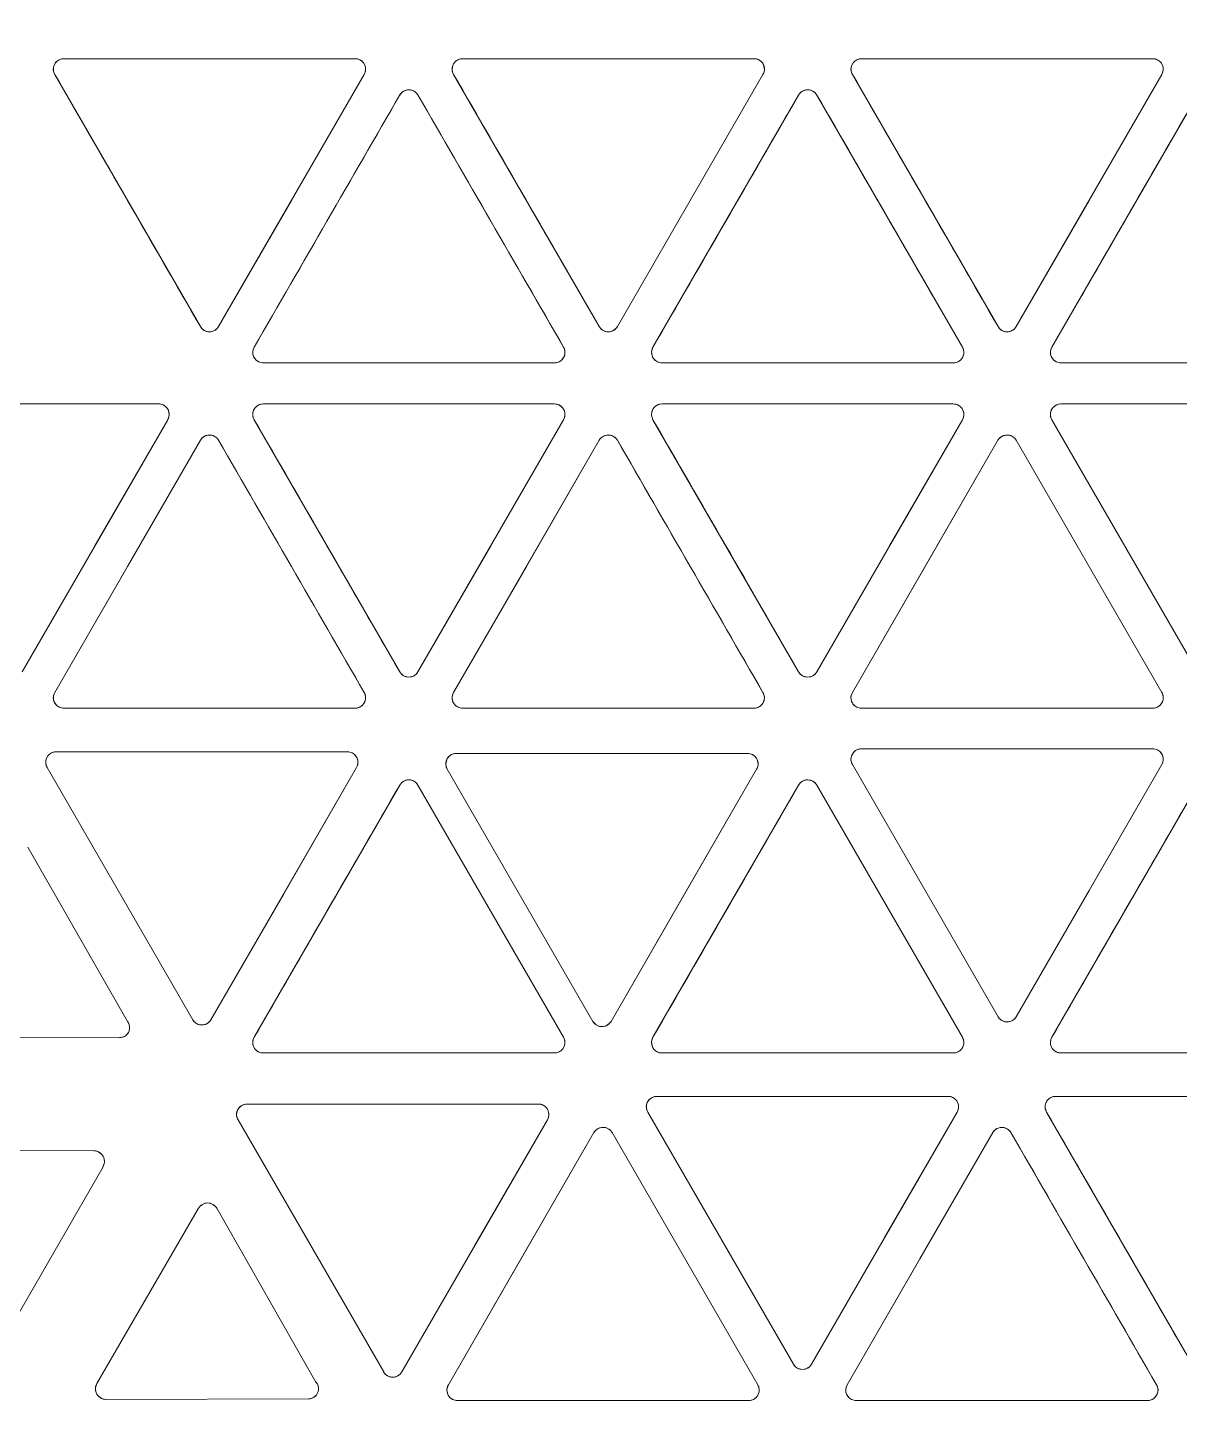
# Model space of a CAD drawing. Header units: millimetres. Extents: x 177 to 25619, y -4018 to 1995.
# Drawn here: x 1464.8 to 1574.3, y -1954.2 to -1821.7 of the extents above; entities that cross this region are included whole.
import ezdxf

# ---------------------------------------------------------------- set-up
doc = ezdxf.new("R2010")
doc.units = ezdxf.units.MM
doc.layers.add('A-ELEC-MECH-EQUIP', color=7, linetype='Continuous', lineweight=5)
doc.layers.add('CASSETTE UNIT 2.5 TR', color=7, linetype='Continuous', lineweight=9)

# ---------------------------------------------------------------- blocks, each defined once
blk = doc.blocks.new('CAN_MC-MCH_Cassette Indoor Unit3 - 2_0 TR-1100603-CONCOURSE LEVEL  VAC LAYOUT SHEET 2 OF 2')
at = {"layer": 'A-ELEC-MECH-EQUIP', "color": 3, "true_color": 0x00ff00}
for p, q in [((-34.8, 213.44), (-34.8, 241.14)), ((-34.8, 241.14), (-34.8, 213.44)), ((-105.85, 219.59), (-105.8, 239.87)), ((-105.8, 239.87), (-105.85, 219.59)), ((-95.13, 236.41), (-95.08, 217.16)), ((-95.08, 217.16), (-95.13, 236.41)), ((-124.89, 228.82), (-107.36, 218.73)), ((-107.36, 218.73), (-124.89, 228.82)), ((-93.5, 216.44), (-76.95, 225.88)), ((-76.95, 225.88), (-93.5, 216.44)), ((-36.3, 212.58), (-60.29, 226.43)), ((-69.39, 224.05), (-93.38, 210.2)), ((-93.38, 210.2), (-69.39, 224.05)), ((-67.89, 223.18), (-67.89, 195.48)), ((-62.24, 223.32), (-38.25, 209.47)), ((-27.44, 209.47), (-3.45, 223.32)), ((-63.74, 222.46), (-63.74, 194.76)), ((-63.74, 194.76), (-63.74, 222.46)), ((-1.96, 222.46), (-1.96, 194.76)), ((-111.31, 209.64), (-128, 219.31)), ((-128, 219.31), (-111.31, 209.64)), ((-105.85, 219.59), (-105.85, 219.59)), ((-129.5, 218.44), (-129.45, 199.19)), ((-129.45, 199.19), (-129.5, 218.44)), ((-93.5, 216.44), (-93.5, 216.44)), ((-69.39, 194.62), (-93.38, 208.47)), ((-93.38, 208.47), (-93.38, 208.47)), ((-127.86, 198.48), (-111.31, 207.91)), ((-111.31, 207.91), (-127.86, 198.48)), ((-111.31, 207.91), (-111.31, 207.91)), ((-38.25, 207.75), (-62.24, 193.9)), ((-38.25, 207.75), (-38.25, 207.75)), ((-3.45, 193.9), (-27.44, 207.75)), ((-27.44, 207.75), (-27.44, 207.75)), ((-102.9, 205.89), (-126.89, 192.04)), ((-126.89, 192.04), (-102.9, 205.89)), ((-101.4, 177.33), (-101.4, 205.03)), ((-101.4, 205.03), (-101.4, 177.33)), ((-101.4, 205.03), (-101.4, 205.03)), ((-95.05, 204.36), (-71.06, 190.51)), ((-60.29, 190.51), (-36.3, 204.36)), ((-29.4, 204.36), (-5.41, 190.51)), ((-96.54, 203.49), (-96.54, 175.79)), ((-96.54, 175.79), (-96.54, 203.49)), ((-96.54, 203.49), (-96.54, 203.49)), ((-34.8, 175.8), (-34.8, 203.49)), ((-34.8, 203.49), (-34.8, 175.8)), ((-34.8, 203.49), (-34.8, 203.49)), ((-30.89, 203.49), (-30.89, 175.79)), ((-30.89, 175.79), (-30.89, 203.49)), ((-30.89, 203.49), (-30.89, 203.49)), ((-127.86, 198.48), (-127.86, 198.48)), ((-102.9, 176.47), (-126.89, 190.32)), ((-95.05, 174.93), (-71.06, 188.78)), ((-71.06, 188.78), (-95.05, 174.93)), ((-36.3, 174.93), (-60.29, 188.78)), ((-5.41, 188.78), (-29.4, 174.93)), ((-128.11, 185.89), (-104.12, 172.04)), ((-69.55, 185.99), (-93.54, 172.14)), ((-93.54, 172.14), (-69.55, 185.99)), ((-129.6, 157.33), (-129.6, 185.03)), ((-68.05, 185.13), (-68.05, 157.43)), ((-63.74, 184.53), (-63.74, 156.83)), ((-63.74, 156.83), (-63.74, 184.53)), ((-62.24, 185.39), (-38.25, 171.54)), ((-27.44, 171.54), (-3.45, 185.39)), ((-1.96, 184.53), (-1.96, 156.83)), ((-128.11, 156.47), (-104.12, 170.32)), ((-104.12, 170.32), (-128.11, 156.47)), ((-104.12, 170.32), (-104.12, 170.32)), ((-69.55, 156.57), (-93.54, 170.42)), ((-93.54, 170.42), (-93.54, 170.42)), ((-38.25, 169.82), (-62.24, 155.97)), ((-38.25, 169.82), (-38.25, 169.82)), ((-3.45, 155.97), (-27.44, 169.82)), ((-27.44, 169.82), (-27.44, 169.82)), ((-102.16, 166.93), (-126.15, 153.08)), ((-126.15, 153.08), (-102.16, 166.93)), ((-100.67, 166.06), (-100.67, 138.36)), ((-100.67, 166.06), (-100.67, 166.06)), ((-95.05, 166.43), (-71.06, 152.58)), ((-60.29, 152.58), (-36.3, 166.43)), ((-34.8, 137.87), (-34.8, 165.56)), ((-34.8, 165.56), (-34.8, 137.87)), ((-34.8, 165.56), (-34.8, 165.56)), ((-29.4, 166.43), (-5.41, 152.58)), ((-96.54, 137.87), (-96.54, 165.56)), ((-96.54, 165.56), (-96.54, 165.56)), ((-30.89, 165.56), (-30.89, 137.87)), ((-30.89, 137.87), (-30.89, 165.56)), ((-30.89, 165.56), (-30.89, 165.56)), ((-102.16, 137.5), (-126.15, 151.35)), ((-95.05, 137), (-71.06, 150.85)), ((-71.06, 150.85), (-95.05, 137)), ((-36.3, 137), (-60.29, 150.85)), ((-5.41, 150.85), (-29.4, 137)), ((-129.6, 119.4), (-129.6, 147.1)), ((-128.11, 147.96), (-104.12, 134.11)), ((-69.1, 147.46), (-93.09, 133.61)), ((-93.09, 133.61), (-69.1, 147.46)), ((-62.24, 147.47), (-38.25, 133.62)), ((-27.44, 133.61), (-3.45, 147.46)), ((-67.61, 146.6), (-67.61, 118.9)), ((-63.74, 118.9), (-63.74, 146.6)), ((-1.96, 146.6), (-1.96, 118.9)), ((-104.12, 132.39), (-128.11, 118.54)), ((-104.12, 132.39), (-104.12, 132.39)), ((-69.1, 118.04), (-93.09, 131.89)), ((-93.09, 131.89), (-93.09, 131.89)), ((-62.24, 118.04), (-38.25, 131.89)), ((-38.25, 131.89), (-62.24, 118.04)), ((-38.25, 131.89), (-38.25, 131.89)), ((-3.45, 118.04), (-27.44, 131.89)), ((-27.44, 131.89), (-27.44, 131.89)), ((-126.15, 115.15), (-102.16, 129)), ((-95.05, 128.5), (-71.06, 114.65)), ((-36.3, 128.5), (-60.29, 114.65)), ((-60.29, 114.65), (-36.3, 128.5)), ((-29.4, 128.5), (-5.41, 114.65)), ((-100.67, 128.13), (-100.67, 100.44)), ((-100.67, 128.13), (-100.67, 128.13)), ((-96.54, 99.94), (-96.54, 127.63)), ((-96.54, 127.63), (-96.54, 127.63)), ((-34.8, 99.94), (-34.8, 127.64)), ((-34.8, 127.64), (-34.8, 99.94)), ((-34.8, 127.64), (-34.8, 127.64)), ((-30.89, 127.63), (-30.89, 99.94)), ((-30.89, 99.94), (-30.89, 127.63)), ((-30.89, 127.63), (-30.89, 127.63))]:
    blk.add_line(p, q, dxfattribs=at)
at = {"layer": 'A-ELEC-MECH-EQUIP', "color": 3, "true_color": 0x00ff00, "flags": 128}
for points in [[(-60.29, 226.43), (-48.29, 219.51), (-36.3, 212.58)], [(-69.39, 224.05), (-69.18, 224.14), (-68.95, 224.18), (-68.72, 224.17), (-68.49, 224.1), (-68.29, 223.99), (-68.13, 223.83), (-68, 223.63), (-67.92, 223.42), (-67.89, 223.18)], [(-67.89, 195.48), (-67.89, 209.33), (-67.89, 223.18)], [(-63.74, 222.46), (-63.71, 222.69), (-63.63, 222.91), (-63.51, 223.1), (-63.34, 223.26), (-63.14, 223.38), (-62.92, 223.44), (-62.69, 223.46), (-62.46, 223.42), (-62.24, 223.32)], [(-38.25, 209.47), (-50.25, 216.4), (-62.24, 223.32)], [(-3.45, 223.32), (-3.24, 223.41), (-3.01, 223.46), (-2.78, 223.44), (-2.56, 223.38), (-2.36, 223.26), (-2.19, 223.1), (-2.06, 222.91), (-1.98, 222.69), (-1.96, 222.46)], [(-1.96, 194.76), (-1.96, 208.61), (-1.96, 222.46)], [(-34.8, 213.44), (-34.83, 213.21), (-34.91, 212.99), (-35.04, 212.8), (-35.2, 212.64), (-35.4, 212.52), (-35.62, 212.46), (-35.86, 212.45), (-36.08, 212.49), (-36.3, 212.58)], [(-93.38, 208.47), (-93.57, 208.61), (-93.72, 208.79), (-93.82, 209), (-93.87, 209.22), (-93.87, 209.45), (-93.82, 209.67), (-93.72, 209.88), (-93.57, 210.06), (-93.38, 210.2)], [(-38.25, 209.47), (-38.07, 209.33), (-37.92, 209.16), (-37.81, 208.95), (-37.76, 208.73), (-37.76, 208.5), (-37.81, 208.27), (-37.92, 208.07), (-38.07, 207.89), (-38.25, 207.75)], [(-27.44, 207.75), (-27.63, 207.89), (-27.78, 208.06), (-27.88, 208.27), (-27.94, 208.5), (-27.94, 208.73), (-27.88, 208.95), (-27.78, 209.16), (-27.63, 209.33), (-27.44, 209.47)], [(-93.38, 208.47), (-81.39, 201.55), (-69.39, 194.62)], [(-27.44, 207.75), (-15.45, 200.82), (-3.45, 193.9)], [(-102.9, 205.89), (-102.68, 205.99), (-102.45, 206.03), (-102.22, 206.01), (-102, 205.95), (-101.8, 205.83), (-101.63, 205.67), (-101.51, 205.48), (-101.43, 205.26), (-101.4, 205.03)], [(-96.54, 203.49), (-96.52, 203.72), (-96.44, 203.94), (-96.31, 204.14), (-96.14, 204.3), (-95.94, 204.41), (-95.72, 204.48), (-95.49, 204.49), (-95.26, 204.45), (-95.05, 204.36)], [(-36.3, 204.36), (-36.08, 204.45), (-35.86, 204.49), (-35.62, 204.48), (-35.4, 204.41), (-35.2, 204.3), (-35.03, 204.14), (-34.91, 203.94), (-34.83, 203.73), (-34.8, 203.49)], [(-30.89, 203.49), (-30.86, 203.72), (-30.79, 203.94), (-30.66, 204.14), (-30.49, 204.3), (-30.29, 204.41), (-30.07, 204.48), (-29.84, 204.49), (-29.61, 204.45), (-29.4, 204.36)], [(-67.89, 195.48), (-67.92, 195.25), (-68, 195.03), (-68.13, 194.84), (-68.3, 194.68), (-68.49, 194.56), (-68.72, 194.5), (-68.95, 194.49), (-69.18, 194.53), (-69.39, 194.62)], [(-62.24, 193.9), (-62.46, 193.8), (-62.69, 193.76), (-62.92, 193.78), (-63.14, 193.84), (-63.34, 193.96), (-63.51, 194.12), (-63.63, 194.31), (-63.71, 194.53), (-63.74, 194.76)], [(-1.96, 194.76), (-1.98, 194.53), (-2.06, 194.31), (-2.19, 194.11), (-2.36, 193.96), (-2.56, 193.84), (-2.78, 193.77), (-3.01, 193.76), (-3.24, 193.8), (-3.45, 193.9)], [(-126.89, 190.32), (-114.89, 183.39), (-102.9, 176.47)], [(-60.29, 188.78), (-48.29, 181.86), (-36.3, 174.93)], [(-129.6, 185.03), (-129.58, 185.26), (-129.5, 185.48), (-129.37, 185.67), (-129.2, 185.83), (-129, 185.95), (-128.78, 186.01), (-128.55, 186.03), (-128.32, 185.98), (-128.11, 185.89)], [(-104.12, 172.04), (-116.11, 178.97), (-128.11, 185.89)], [(-69.55, 185.99), (-69.33, 186.09), (-69.1, 186.13), (-68.87, 186.11), (-68.65, 186.05), (-68.45, 185.93), (-68.28, 185.77), (-68.16, 185.58), (-68.08, 185.36), (-68.05, 185.13)], [(-63.74, 184.53), (-63.71, 184.76), (-63.63, 184.98), (-63.51, 185.18), (-63.34, 185.33), (-63.14, 185.45), (-62.92, 185.52), (-62.69, 185.53), (-62.46, 185.49), (-62.24, 185.39)], [(-3.45, 185.39), (-3.24, 185.49), (-3.01, 185.53), (-2.78, 185.51), (-2.56, 185.45), (-2.36, 185.33), (-2.19, 185.17), (-2.06, 184.98), (-1.98, 184.76), (-1.96, 184.53)], [(-68.05, 157.43), (-68.05, 171.28), (-68.05, 185.13)], [(-38.25, 171.54), (-50.25, 178.47), (-62.24, 185.39)], [(-1.96, 156.83), (-1.96, 170.68), (-1.96, 184.53)], [(-101.4, 177.33), (-101.43, 177.1), (-101.51, 176.88), (-101.63, 176.69), (-101.8, 176.53), (-102, 176.41), (-102.22, 176.35), (-102.45, 176.33), (-102.68, 176.37), (-102.9, 176.47)], [(-95.05, 174.93), (-95.26, 174.84), (-95.49, 174.8), (-95.72, 174.81), (-95.94, 174.88), (-96.14, 174.99), (-96.31, 175.15), (-96.44, 175.34), (-96.52, 175.56), (-96.54, 175.79)], [(-34.8, 175.8), (-34.83, 175.56), (-34.91, 175.35), (-35.04, 175.15), (-35.2, 174.99), (-35.4, 174.88), (-35.62, 174.81), (-35.86, 174.8), (-36.08, 174.84), (-36.3, 174.93)], [(-29.4, 174.93), (-29.61, 174.84), (-29.84, 174.8), (-30.07, 174.81), (-30.29, 174.88), (-30.49, 174.99), (-30.66, 175.15), (-30.79, 175.34), (-30.86, 175.56), (-30.89, 175.79)], [(-104.12, 172.04), (-103.93, 171.9), (-103.78, 171.73), (-103.68, 171.52), (-103.62, 171.3), (-103.62, 171.07), (-103.68, 170.84), (-103.78, 170.63), (-103.93, 170.46), (-104.12, 170.32)], [(-93.54, 170.42), (-93.72, 170.56), (-93.87, 170.74), (-93.98, 170.94), (-94.03, 171.17), (-94.03, 171.4), (-93.98, 171.62), (-93.87, 171.83), (-93.72, 172), (-93.54, 172.14)], [(-38.25, 171.54), (-38.07, 171.41), (-37.92, 171.23), (-37.81, 171.02), (-37.76, 170.8), (-37.76, 170.57), (-37.81, 170.34), (-37.92, 170.14), (-38.07, 169.96), (-38.25, 169.82)], [(-27.44, 169.82), (-27.63, 169.96), (-27.78, 170.14), (-27.88, 170.34), (-27.94, 170.57), (-27.94, 170.8), (-27.88, 171.02), (-27.78, 171.23), (-27.63, 171.4), (-27.44, 171.54)], [(-93.54, 170.42), (-81.54, 163.49), (-69.55, 156.57)], [(-27.44, 169.82), (-15.45, 162.89), (-3.45, 155.97)], [(-102.16, 166.93), (-101.95, 167.02), (-101.72, 167.06), (-101.49, 167.05), (-101.27, 166.98), (-101.07, 166.87), (-100.9, 166.71), (-100.77, 166.51), (-100.69, 166.29), (-100.67, 166.06)], [(-96.54, 165.56), (-96.52, 165.8), (-96.44, 166.01), (-96.31, 166.21), (-96.14, 166.37), (-95.94, 166.48), (-95.72, 166.55), (-95.49, 166.56), (-95.26, 166.52), (-95.05, 166.43)], [(-36.3, 166.43), (-36.08, 166.52), (-35.86, 166.56), (-35.62, 166.55), (-35.4, 166.48), (-35.2, 166.37), (-35.03, 166.21), (-34.91, 166.02), (-34.83, 165.8), (-34.8, 165.56)], [(-30.89, 165.56), (-30.86, 165.8), (-30.79, 166.01), (-30.66, 166.21), (-30.49, 166.37), (-30.29, 166.48), (-30.07, 166.55), (-29.84, 166.56), (-29.61, 166.52), (-29.4, 166.43)], [(-128.11, 156.47), (-128.32, 156.37), (-128.55, 156.33), (-128.78, 156.34), (-129, 156.41), (-129.2, 156.53), (-129.37, 156.68), (-129.5, 156.88), (-129.58, 157.1), (-129.6, 157.33)], [(-68.05, 157.43), (-68.08, 157.2), (-68.16, 156.98), (-68.28, 156.79), (-68.45, 156.63), (-68.65, 156.51), (-68.87, 156.45), (-69.1, 156.43), (-69.33, 156.47), (-69.55, 156.57)], [(-62.24, 155.97), (-62.46, 155.88), (-62.69, 155.83), (-62.92, 155.85), (-63.14, 155.91), (-63.34, 156.03), (-63.51, 156.19), (-63.63, 156.38), (-63.71, 156.6), (-63.74, 156.83)], [(-1.96, 156.83), (-1.98, 156.6), (-2.06, 156.38), (-2.19, 156.19), (-2.36, 156.03), (-2.56, 155.91), (-2.78, 155.85), (-3.01, 155.83), (-3.24, 155.87), (-3.45, 155.97)], [(-126.15, 151.35), (-114.16, 144.43), (-102.16, 137.5)], [(-60.29, 150.85), (-48.29, 143.93), (-36.3, 137)], [(-129.6, 147.1), (-129.58, 147.33), (-129.5, 147.55), (-129.37, 147.74), (-129.2, 147.9), (-129, 148.02), (-128.78, 148.08), (-128.55, 148.1), (-128.32, 148.06), (-128.11, 147.96)], [(-104.12, 134.11), (-116.11, 141.04), (-128.11, 147.96)], [(-69.1, 147.46), (-68.89, 147.56), (-68.66, 147.6), (-68.43, 147.59), (-68.21, 147.52), (-68.01, 147.4), (-67.84, 147.25), (-67.71, 147.05), (-67.63, 146.83), (-67.61, 146.6)], [(-63.74, 146.6), (-63.71, 146.83), (-63.63, 147.05), (-63.51, 147.25), (-63.34, 147.41), (-63.14, 147.52), (-62.92, 147.59), (-62.69, 147.6), (-62.46, 147.56), (-62.24, 147.47)], [(-38.25, 133.62), (-50.25, 140.54), (-62.24, 147.47)], [(-3.45, 147.46), (-3.24, 147.56), (-3.01, 147.6), (-2.78, 147.59), (-2.56, 147.52), (-2.36, 147.4), (-2.19, 147.25), (-2.06, 147.05), (-1.98, 146.83), (-1.96, 146.6)], [(-67.61, 118.9), (-67.61, 132.75), (-67.61, 146.6)], [(-1.96, 118.9), (-1.96, 132.75), (-1.96, 146.6)], [(-100.67, 138.36), (-100.69, 138.13), (-100.77, 137.91), (-100.9, 137.72), (-101.07, 137.56), (-101.27, 137.45), (-101.49, 137.38), (-101.72, 137.37), (-101.95, 137.41), (-102.16, 137.5)], [(-95.05, 137), (-95.26, 136.91), (-95.49, 136.87), (-95.72, 136.88), (-95.94, 136.95), (-96.14, 137.06), (-96.31, 137.22), (-96.44, 137.42), (-96.52, 137.63), (-96.54, 137.87)], [(-34.8, 137.87), (-34.83, 137.63), (-34.91, 137.42), (-35.04, 137.22), (-35.2, 137.06), (-35.4, 136.95), (-35.62, 136.88), (-35.86, 136.87), (-36.08, 136.91), (-36.3, 137)], [(-29.4, 137), (-29.61, 136.91), (-29.84, 136.87), (-30.07, 136.88), (-30.29, 136.95), (-30.49, 137.06), (-30.66, 137.22), (-30.79, 137.42), (-30.86, 137.63), (-30.89, 137.87)], [(-104.12, 134.11), (-103.93, 133.97), (-103.78, 133.8), (-103.68, 133.59), (-103.62, 133.37), (-103.62, 133.14), (-103.68, 132.91), (-103.78, 132.71), (-103.93, 132.53), (-104.12, 132.39)], [(-93.09, 131.89), (-93.28, 132.03), (-93.43, 132.21), (-93.53, 132.41), (-93.59, 132.64), (-93.59, 132.87), (-93.53, 133.09), (-93.43, 133.3), (-93.28, 133.48), (-93.09, 133.61)], [(-38.25, 133.62), (-38.07, 133.48), (-37.92, 133.3), (-37.81, 133.09), (-37.76, 132.87), (-37.76, 132.64), (-37.81, 132.41), (-37.92, 132.21), (-38.07, 132.03), (-38.25, 131.89)], [(-27.44, 131.89), (-27.63, 132.03), (-27.78, 132.21), (-27.88, 132.41), (-27.94, 132.64), (-27.94, 132.87), (-27.88, 133.09), (-27.78, 133.3), (-27.63, 133.48), (-27.44, 133.61)], [(-93.09, 131.89), (-81.1, 124.96), (-69.1, 118.04)], [(-27.44, 131.89), (-15.45, 124.96), (-3.45, 118.04)], [(-102.16, 129), (-101.95, 129.09), (-101.72, 129.13), (-101.49, 129.12), (-101.27, 129.05), (-101.07, 128.94), (-100.9, 128.78), (-100.77, 128.58), (-100.69, 128.37), (-100.67, 128.13)], [(-96.54, 127.63), (-96.52, 127.87), (-96.44, 128.09), (-96.31, 128.28), (-96.14, 128.44), (-95.94, 128.55), (-95.72, 128.62), (-95.49, 128.63), (-95.26, 128.59), (-95.05, 128.5)], [(-36.3, 128.5), (-36.08, 128.59), (-35.86, 128.63), (-35.62, 128.62), (-35.4, 128.56), (-35.2, 128.44), (-35.03, 128.28), (-34.91, 128.09), (-34.83, 127.87), (-34.8, 127.64)], [(-30.89, 127.63), (-30.86, 127.87), (-30.79, 128.09), (-30.66, 128.28), (-30.49, 128.44), (-30.29, 128.55), (-30.07, 128.62), (-29.84, 128.63), (-29.61, 128.59), (-29.4, 128.5)], [(-128.11, 118.54), (-128.32, 118.44), (-128.55, 118.4), (-128.78, 118.42), (-129, 118.48), (-129.2, 118.6), (-129.37, 118.76), (-129.5, 118.95), (-129.58, 119.17), (-129.6, 119.4)], [(-67.61, 118.9), (-67.63, 118.67), (-67.71, 118.45), (-67.84, 118.26), (-68.01, 118.1), (-68.21, 117.98), (-68.43, 117.92), (-68.66, 117.9), (-68.89, 117.95), (-69.1, 118.04)], [(-62.24, 118.04), (-62.46, 117.95), (-62.69, 117.91), (-62.92, 117.92), (-63.14, 117.98), (-63.34, 118.1), (-63.51, 118.26), (-63.63, 118.45), (-63.71, 118.67), (-63.74, 118.9)], [(-1.96, 118.9), (-1.98, 118.67), (-2.06, 118.45), (-2.19, 118.26), (-2.36, 118.1), (-2.56, 117.98), (-2.78, 117.92), (-3.01, 117.9), (-3.24, 117.95), (-3.45, 118.04)]]:
    blk.add_lwpolyline(points, dxfattribs=at)
at = {"layer": 'A-ELEC-MECH-EQUIP', "color": 3, "true_color": 0x00ff00}
for centre, radius, start, end in [((0, 0), 433.5, 360, 180), ((0, 0), 412.75, 0, 180), ((0, 0), 396.14, 360, 180), ((0, 0), 395.97, 360, 180), ((0, 0), 395.57, 360, 180), ((0, 0), 394.39, 360, 180), ((0, 0), 372.71, 0, 180), ((0, 0), 372.2, 360, 180), ((0, 0), 361.63, 0, 180), ((-128.5, 218.45), 0.997, 60.0031, 180.1514), ((-106.86, 219.6), 1, 240.0867, 359.3038), ((-94.13, 217.16), 0.956, 180.1514, 311.4587), ((-111.81, 208.78), 0.998, 300.0869, 59.9131), ((-128.49, 199.19), 0.956, 180.1514, 311.4587), ((-126.39, 191.18), 0.996, 120, 240), ((-71.56, 189.64), 0.996, 300, 60), ((-59.79, 189.65), 0.996, 120, 240), ((-5.91, 189.64), 0.996, 300, 60), ((-125.65, 152.21), 0.996, 120, 240), ((-71.56, 151.72), 0.996, 300, 60), ((-59.79, 151.72), 0.996, 120, 240), ((-5.91, 151.72), 0.996, 300, 60)]:
    blk.add_arc(centre, radius, start, end, dxfattribs=at)
for points, knots in [([(-67.89, 223.18), (-67.9, 223.29), (-67.92, 223.48), (-68.05, 223.75), (-68.26, 223.98), (-68.5, 224.12), (-68.74, 224.18), (-69.04, 224.19), (-69.26, 224.12), (-69.39, 224.05)], [0, 0, 0, 0, 0.142857, 0.285714, 0.428571, 0.571429, 0.678571, 0.785714, 1, 1, 1, 1]), ([(-62.24, 223.32), (-62.42, 223.42), (-62.72, 223.49), (-63.11, 223.41), (-63.35, 223.27), (-63.53, 223.09), (-63.69, 222.83), (-63.74, 222.61), (-63.74, 222.46)], [0, 0, 0, 0, 0.285714, 0.428571, 0.571429, 0.678571, 0.785714, 1, 1, 1, 1]), ([(-1.96, 222.46), (-1.96, 222.56), (-1.99, 222.76), (-2.11, 223.03), (-2.32, 223.25), (-2.56, 223.39), (-2.8, 223.46), (-3.1, 223.46), (-3.32, 223.4), (-3.45, 223.32)], [0, 0, 0, 0, 0.142857, 0.285714, 0.428571, 0.571429, 0.678571, 0.785714, 1, 1, 1, 1]), ([(-128, 219.31), (-128.13, 219.39), (-128.43, 219.48), (-128.83, 219.41), (-129.14, 219.24), (-129.34, 219.02), (-129.47, 218.74), (-129.5, 218.54), (-129.5, 218.44)], [-1, -1, -1, -1, -0.785714, -0.571429, -0.428571, -0.285714, -0.142857, 0, 0, 0, 0]), ([(-107.36, 218.73), (-107.23, 218.66), (-106.94, 218.57), (-106.53, 218.63), (-106.23, 218.8), (-106.02, 219.02), (-105.89, 219.29), (-105.85, 219.49), (-105.85, 219.59)], [-1, -1, -1, -1, -0.785714, -0.571429, -0.428571, -0.285714, -0.142857, 0, 0, 0, 0]), ([(-95.08, 217.16), (-95.08, 217), (-95, 216.69), (-94.72, 216.37), (-94.38, 216.22), (-94.06, 216.19), (-93.75, 216.26), (-93.57, 216.37), (-93.5, 216.44)], [-1, -1, -1, -1, -0.785714, -0.571429, -0.428571, -0.285714, -0.142857, 0, 0, 0, 0]), ([(-36.3, 212.58), (-36.12, 212.48), (-35.82, 212.41), (-35.43, 212.5), (-35.19, 212.64), (-35.01, 212.81), (-34.85, 213.07), (-34.8, 213.29), (-34.8, 213.44)], [0, 0, 0, 0, 0.285714, 0.428571, 0.571429, 0.678571, 0.785714, 1, 1, 1, 1]), ([(-93.38, 210.2), (-93.56, 210.09), (-93.76, 209.87), (-93.88, 209.49), (-93.88, 209.21), (-93.82, 208.97), (-93.68, 208.7), (-93.51, 208.55), (-93.38, 208.47)], [0, 0, 0, 0, 0.285714, 0.428571, 0.571429, 0.678571, 0.785714, 1, 1, 1, 1]), ([(-38.25, 207.75), (-38.16, 207.8), (-38.01, 207.92), (-37.84, 208.17), (-37.75, 208.46), (-37.75, 208.74), (-37.82, 208.98), (-37.96, 209.24), (-38.12, 209.4), (-38.25, 209.47)], [0, 0, 0, 0, 0.142857, 0.285714, 0.428571, 0.571429, 0.678571, 0.785714, 1, 1, 1, 1]), ([(-27.44, 209.47), (-27.62, 209.37), (-27.82, 209.15), (-27.95, 208.76), (-27.95, 208.49), (-27.88, 208.24), (-27.74, 207.98), (-27.58, 207.83), (-27.44, 207.75)], [0, 0, 0, 0, 0.285714, 0.428571, 0.571429, 0.678571, 0.785714, 1, 1, 1, 1]), ([(-101.4, 205.03), (-101.4, 205.13), (-101.43, 205.32), (-101.56, 205.6), (-101.76, 205.82), (-102, 205.96), (-102.25, 206.03), (-102.55, 206.04), (-102.76, 205.97), (-102.9, 205.89)], [0, 0, 0, 0, 0.142857, 0.285714, 0.428571, 0.571429, 0.678571, 0.785714, 1, 1, 1, 1]), ([(-95.05, 204.36), (-95.23, 204.46), (-95.52, 204.53), (-95.92, 204.44), (-96.16, 204.3), (-96.33, 204.12), (-96.49, 203.87), (-96.54, 203.65), (-96.54, 203.49)], [0, 0, 0, 0, 0.285714, 0.428571, 0.571429, 0.678571, 0.785714, 1, 1, 1, 1]), ([(-34.8, 203.49), (-34.8, 203.6), (-34.83, 203.79), (-34.96, 204.07), (-35.17, 204.29), (-35.41, 204.43), (-35.65, 204.49), (-35.95, 204.5), (-36.16, 204.44), (-36.3, 204.36)], [0, 0, 0, 0, 0.142857, 0.285714, 0.428571, 0.571429, 0.678571, 0.785714, 1, 1, 1, 1]), ([(-29.4, 204.36), (-29.57, 204.46), (-29.87, 204.53), (-30.27, 204.44), (-30.51, 204.3), (-30.68, 204.12), (-30.84, 203.87), (-30.89, 203.65), (-30.89, 203.49)], [0, 0, 0, 0, 0.285714, 0.428571, 0.571429, 0.678571, 0.785714, 1, 1, 1, 1]), ([(-69.39, 194.62), (-69.21, 194.52), (-68.92, 194.45), (-68.52, 194.54), (-68.28, 194.68), (-68.1, 194.85), (-67.95, 195.11), (-67.9, 195.33), (-67.89, 195.48)], [0, 0, 0, 0, 0.285714, 0.428571, 0.571429, 0.678571, 0.785714, 1, 1, 1, 1]), ([(-63.74, 194.76), (-63.74, 194.55), (-63.65, 194.26), (-63.37, 193.97), (-63.14, 193.83), (-62.89, 193.76), (-62.59, 193.75), (-62.38, 193.82), (-62.24, 193.9)], [0, 0, 0, 0, 0.285714, 0.428571, 0.571429, 0.678571, 0.785714, 1, 1, 1, 1]), ([(-3.45, 193.9), (-3.27, 193.79), (-2.98, 193.73), (-2.58, 193.81), (-2.34, 193.95), (-2.17, 194.13), (-2.01, 194.38), (-1.96, 194.6), (-1.96, 194.76)], [0, 0, 0, 0, 0.285714, 0.428571, 0.571429, 0.678571, 0.785714, 1, 1, 1, 1]), ([(-128.11, 185.89), (-128.29, 185.99), (-128.58, 186.06), (-128.98, 185.97), (-129.22, 185.84), (-129.39, 185.66), (-129.55, 185.4), (-129.6, 185.18), (-129.6, 185.03)], [0, 0, 0, 0, 0.285714, 0.428571, 0.571429, 0.678571, 0.785714, 1, 1, 1, 1]), ([(-68.05, 185.13), (-68.05, 185.23), (-68.08, 185.43), (-68.21, 185.7), (-68.41, 185.92), (-68.65, 186.06), (-68.9, 186.13), (-69.2, 186.14), (-69.41, 186.07), (-69.55, 185.99)], [0, 0, 0, 0, 0.142857, 0.285714, 0.428571, 0.571429, 0.678571, 0.785714, 1, 1, 1, 1]), ([(-62.24, 185.39), (-62.42, 185.5), (-62.72, 185.56), (-63.11, 185.48), (-63.35, 185.34), (-63.53, 185.16), (-63.69, 184.9), (-63.74, 184.69), (-63.74, 184.53)], [0, 0, 0, 0, 0.285714, 0.428571, 0.571429, 0.678571, 0.785714, 1, 1, 1, 1]), ([(-1.96, 184.53), (-1.96, 184.63), (-1.99, 184.83), (-2.11, 185.1), (-2.32, 185.32), (-2.56, 185.46), (-2.8, 185.53), (-3.1, 185.54), (-3.32, 185.47), (-3.45, 185.39)], [0, 0, 0, 0, 0.142857, 0.285714, 0.428571, 0.571429, 0.678571, 0.785714, 1, 1, 1, 1]), ([(-102.9, 176.47), (-102.72, 176.36), (-102.42, 176.3), (-102.03, 176.38), (-101.79, 176.52), (-101.61, 176.7), (-101.45, 176.96), (-101.4, 177.18), (-101.4, 177.33)], [0, 0, 0, 0, 0.285714, 0.428571, 0.571429, 0.678571, 0.785714, 1, 1, 1, 1]), ([(-96.54, 175.79), (-96.54, 175.59), (-96.45, 175.3), (-96.18, 175), (-95.94, 174.86), (-95.7, 174.8), (-95.4, 174.79), (-95.18, 174.86), (-95.05, 174.93)], [0, 0, 0, 0, 0.285714, 0.428571, 0.571429, 0.678571, 0.785714, 1, 1, 1, 1]), ([(-36.3, 174.93), (-36.12, 174.83), (-35.82, 174.76), (-35.43, 174.85), (-35.19, 174.99), (-35.01, 175.17), (-34.85, 175.42), (-34.8, 175.64), (-34.8, 175.8)], [0, 0, 0, 0, 0.285714, 0.428571, 0.571429, 0.678571, 0.785714, 1, 1, 1, 1]), ([(-30.89, 175.79), (-30.89, 175.59), (-30.8, 175.3), (-30.53, 175), (-30.29, 174.86), (-30.04, 174.8), (-29.74, 174.79), (-29.53, 174.86), (-29.4, 174.93)], [0, 0, 0, 0, 0.285714, 0.428571, 0.571429, 0.678571, 0.785714, 1, 1, 1, 1]), ([(-104.12, 170.32), (-104.03, 170.37), (-103.87, 170.49), (-103.7, 170.74), (-103.61, 171.03), (-103.61, 171.31), (-103.68, 171.55), (-103.82, 171.81), (-103.99, 171.96), (-104.12, 172.04)], [0, 0, 0, 0, 0.142857, 0.285714, 0.428571, 0.571429, 0.678571, 0.785714, 1, 1, 1, 1]), ([(-93.54, 172.14), (-93.71, 172.04), (-93.92, 171.82), (-94.04, 171.43), (-94.04, 171.16), (-93.98, 170.91), (-93.83, 170.65), (-93.67, 170.5), (-93.54, 170.42)], [0, 0, 0, 0, 0.285714, 0.428571, 0.571429, 0.678571, 0.785714, 1, 1, 1, 1]), ([(-38.25, 169.82), (-38.16, 169.87), (-38.01, 169.99), (-37.84, 170.24), (-37.75, 170.53), (-37.75, 170.81), (-37.82, 171.05), (-37.96, 171.31), (-38.12, 171.47), (-38.25, 171.54)], [0, 0, 0, 0, 0.142857, 0.285714, 0.428571, 0.571429, 0.678571, 0.785714, 1, 1, 1, 1]), ([(-27.44, 171.54), (-27.62, 171.44), (-27.82, 171.22), (-27.95, 170.83), (-27.95, 170.56), (-27.88, 170.31), (-27.74, 170.05), (-27.58, 169.9), (-27.44, 169.82)], [0, 0, 0, 0, 0.285714, 0.428571, 0.571429, 0.678571, 0.785714, 1, 1, 1, 1]), ([(-100.67, 166.06), (-100.67, 166.16), (-100.7, 166.36), (-100.83, 166.63), (-101.03, 166.86), (-101.27, 167), (-101.51, 167.06), (-101.81, 167.07), (-102.03, 167), (-102.16, 166.93)], [0, 0, 0, 0, 0.142857, 0.285714, 0.428571, 0.571429, 0.678571, 0.785714, 1, 1, 1, 1]), ([(-95.05, 166.43), (-95.23, 166.53), (-95.52, 166.6), (-95.92, 166.51), (-96.16, 166.37), (-96.33, 166.19), (-96.49, 165.94), (-96.54, 165.72), (-96.54, 165.56)], [0, 0, 0, 0, 0.285714, 0.428571, 0.571429, 0.678571, 0.785714, 1, 1, 1, 1]), ([(-34.8, 165.56), (-34.8, 165.67), (-34.83, 165.86), (-34.96, 166.14), (-35.17, 166.36), (-35.41, 166.5), (-35.65, 166.56), (-35.95, 166.57), (-36.16, 166.51), (-36.3, 166.43)], [0, 0, 0, 0, 0.142857, 0.285714, 0.428571, 0.571429, 0.678571, 0.785714, 1, 1, 1, 1]), ([(-29.4, 166.43), (-29.57, 166.53), (-29.87, 166.6), (-30.27, 166.51), (-30.51, 166.37), (-30.68, 166.19), (-30.84, 165.94), (-30.89, 165.72), (-30.89, 165.56)], [0, 0, 0, 0, 0.285714, 0.428571, 0.571429, 0.678571, 0.785714, 1, 1, 1, 1]), ([(-129.6, 157.33), (-129.6, 157.12), (-129.51, 156.83), (-129.24, 156.53), (-129, 156.4), (-128.76, 156.33), (-128.46, 156.32), (-128.24, 156.39), (-128.11, 156.47)], [0, 0, 0, 0, 0.285714, 0.428571, 0.571429, 0.678571, 0.785714, 1, 1, 1, 1]), ([(-69.55, 156.57), (-69.37, 156.47), (-69.07, 156.4), (-68.68, 156.48), (-68.44, 156.62), (-68.26, 156.8), (-68.1, 157.06), (-68.05, 157.27), (-68.05, 157.43)], [0, 0, 0, 0, 0.285714, 0.428571, 0.571429, 0.678571, 0.785714, 1, 1, 1, 1]), ([(-63.74, 156.83), (-63.74, 156.63), (-63.65, 156.33), (-63.37, 156.04), (-63.14, 155.9), (-62.89, 155.83), (-62.59, 155.83), (-62.38, 155.89), (-62.24, 155.97)], [0, 0, 0, 0, 0.285714, 0.428571, 0.571429, 0.678571, 0.785714, 1, 1, 1, 1]), ([(-3.45, 155.97), (-3.27, 155.87), (-2.98, 155.8), (-2.58, 155.88), (-2.34, 156.02), (-2.17, 156.2), (-2.01, 156.46), (-1.96, 156.67), (-1.96, 156.83)], [0, 0, 0, 0, 0.285714, 0.428571, 0.571429, 0.678571, 0.785714, 1, 1, 1, 1]), ([(-128.11, 147.96), (-128.29, 148.06), (-128.58, 148.13), (-128.98, 148.05), (-129.22, 147.91), (-129.39, 147.73), (-129.55, 147.47), (-129.6, 147.25), (-129.6, 147.1)], [0, 0, 0, 0, 0.285714, 0.428571, 0.571429, 0.678571, 0.785714, 1, 1, 1, 1]), ([(-67.61, 146.6), (-67.61, 146.7), (-67.64, 146.9), (-67.77, 147.17), (-67.97, 147.39), (-68.21, 147.53), (-68.45, 147.6), (-68.75, 147.61), (-68.97, 147.54), (-69.1, 147.46)], [0, 0, 0, 0, 0.142857, 0.285714, 0.428571, 0.571429, 0.678571, 0.785714, 1, 1, 1, 1]), ([(-62.24, 147.47), (-62.42, 147.57), (-62.72, 147.64), (-63.11, 147.55), (-63.35, 147.41), (-63.53, 147.23), (-63.69, 146.98), (-63.74, 146.76), (-63.74, 146.6)], [0, 0, 0, 0, 0.285714, 0.428571, 0.571429, 0.678571, 0.785714, 1, 1, 1, 1]), ([(-1.96, 146.6), (-1.96, 146.7), (-1.99, 146.9), (-2.11, 147.17), (-2.32, 147.39), (-2.56, 147.53), (-2.8, 147.6), (-3.1, 147.61), (-3.32, 147.54), (-3.45, 147.46)], [0, 0, 0, 0, 0.142857, 0.285714, 0.428571, 0.571429, 0.678571, 0.785714, 1, 1, 1, 1]), ([(-102.16, 137.5), (-101.98, 137.4), (-101.69, 137.33), (-101.29, 137.42), (-101.05, 137.56), (-100.88, 137.74), (-100.72, 137.99), (-100.67, 138.21), (-100.67, 138.36)], [0, 0, 0, 0, 0.285714, 0.428571, 0.571429, 0.678571, 0.785714, 1, 1, 1, 1]), ([(-96.54, 137.87), (-96.54, 137.66), (-96.45, 137.37), (-96.18, 137.07), (-95.94, 136.93), (-95.7, 136.87), (-95.4, 136.86), (-95.18, 136.93), (-95.05, 137)], [0, 0, 0, 0, 0.285714, 0.428571, 0.571429, 0.678571, 0.785714, 1, 1, 1, 1]), ([(-36.3, 137), (-36.12, 136.9), (-35.82, 136.83), (-35.43, 136.92), (-35.19, 137.06), (-35.01, 137.24), (-34.85, 137.49), (-34.8, 137.71), (-34.8, 137.87)], [0, 0, 0, 0, 0.285714, 0.428571, 0.571429, 0.678571, 0.785714, 1, 1, 1, 1]), ([(-30.89, 137.87), (-30.89, 137.66), (-30.8, 137.37), (-30.53, 137.07), (-30.29, 136.93), (-30.04, 136.87), (-29.74, 136.86), (-29.53, 136.93), (-29.4, 137)], [0, 0, 0, 0, 0.285714, 0.428571, 0.571429, 0.678571, 0.785714, 1, 1, 1, 1]), ([(-104.12, 132.39), (-104.03, 132.44), (-103.87, 132.56), (-103.7, 132.81), (-103.61, 133.1), (-103.61, 133.38), (-103.68, 133.62), (-103.82, 133.88), (-103.99, 134.04), (-104.12, 134.11)], [0, 0, 0, 0, 0.142857, 0.285714, 0.428571, 0.571429, 0.678571, 0.785714, 1, 1, 1, 1]), ([(-93.09, 133.61), (-93.27, 133.51), (-93.48, 133.29), (-93.6, 132.9), (-93.6, 132.63), (-93.53, 132.39), (-93.39, 132.12), (-93.23, 131.97), (-93.09, 131.89)], [0, 0, 0, 0, 0.285714, 0.428571, 0.571429, 0.678571, 0.785714, 1, 1, 1, 1]), ([(-38.25, 131.89), (-38.16, 131.94), (-38.01, 132.07), (-37.84, 132.32), (-37.75, 132.6), (-37.75, 132.88), (-37.82, 133.12), (-37.96, 133.39), (-38.12, 133.54), (-38.25, 133.62)], [0, 0, 0, 0, 0.142857, 0.285714, 0.428571, 0.571429, 0.678571, 0.785714, 1, 1, 1, 1]), ([(-27.44, 133.61), (-27.62, 133.51), (-27.82, 133.29), (-27.95, 132.9), (-27.95, 132.63), (-27.88, 132.39), (-27.74, 132.12), (-27.58, 131.97), (-27.44, 131.89)], [0, 0, 0, 0, 0.285714, 0.428571, 0.571429, 0.678571, 0.785714, 1, 1, 1, 1]), ([(-100.67, 128.13), (-100.67, 128.24), (-100.7, 128.43), (-100.83, 128.71), (-101.03, 128.93), (-101.27, 129.07), (-101.51, 129.13), (-101.81, 129.14), (-102.03, 129.08), (-102.16, 129)], [0, 0, 0, 0, 0.142857, 0.285714, 0.428571, 0.571429, 0.678571, 0.785714, 1, 1, 1, 1]), ([(-95.05, 128.5), (-95.14, 128.55), (-95.32, 128.62), (-95.62, 128.65), (-95.92, 128.58), (-96.16, 128.44), (-96.33, 128.26), (-96.49, 128.01), (-96.54, 127.79), (-96.54, 127.63)], [0, 0, 0, 0, 0.142857, 0.285714, 0.428571, 0.571429, 0.678571, 0.785714, 1, 1, 1, 1]), ([(-34.8, 127.64), (-34.8, 127.74), (-34.83, 127.93), (-34.96, 128.21), (-35.17, 128.43), (-35.41, 128.57), (-35.65, 128.63), (-35.95, 128.64), (-36.16, 128.58), (-36.3, 128.5)], [0, 0, 0, 0, 0.142857, 0.285714, 0.428571, 0.571429, 0.678571, 0.785714, 1, 1, 1, 1]), ([(-29.4, 128.5), (-29.57, 128.6), (-29.87, 128.67), (-30.27, 128.58), (-30.51, 128.44), (-30.68, 128.26), (-30.84, 128.01), (-30.89, 127.79), (-30.89, 127.63)], [0, 0, 0, 0, 0.285714, 0.428571, 0.571429, 0.678571, 0.785714, 1, 1, 1, 1]), ([(-129.6, 119.4), (-129.6, 119.19), (-129.51, 118.9), (-129.24, 118.61), (-129, 118.47), (-128.76, 118.4), (-128.46, 118.39), (-128.24, 118.46), (-128.11, 118.54)], [0, 0, 0, 0, 0.285714, 0.428571, 0.571429, 0.678571, 0.785714, 1, 1, 1, 1]), ([(-69.1, 118.04), (-68.92, 117.94), (-68.63, 117.87), (-68.23, 117.96), (-67.99, 118.09), (-67.82, 118.27), (-67.66, 118.53), (-67.61, 118.75), (-67.61, 118.9)], [0, 0, 0, 0, 0.285714, 0.428571, 0.571429, 0.678571, 0.785714, 1, 1, 1, 1]), ([(-63.74, 118.9), (-63.74, 118.7), (-63.65, 118.41), (-63.37, 118.11), (-63.14, 117.97), (-62.89, 117.91), (-62.59, 117.9), (-62.38, 117.96), (-62.24, 118.04)], [0, 0, 0, 0, 0.285714, 0.428571, 0.571429, 0.678571, 0.785714, 1, 1, 1, 1]), ([(-3.45, 118.04), (-3.27, 117.94), (-2.98, 117.87), (-2.58, 117.96), (-2.34, 118.09), (-2.17, 118.27), (-2.01, 118.53), (-1.96, 118.75), (-1.96, 118.9)], [0, 0, 0, 0, 0.285714, 0.428571, 0.571429, 0.678571, 0.785714, 1, 1, 1, 1])]:
    blk.add_open_spline(points, degree=3, knots=knots, dxfattribs=at)
for points in [[(-3.45, 223.32), (-7.45, 221.01), (-15.45, 216.4), (-23.44, 211.78), (-27.44, 209.47)], [(-111.31, 207.91), (-111.23, 207.96), (-111.07, 208.09), (-110.9, 208.34), (-110.81, 208.63), (-110.81, 208.93), (-110.9, 209.22), (-111.07, 209.46), (-111.23, 209.59), (-111.31, 209.64)], [(-62.24, 193.9), (-58.25, 196.21), (-50.25, 200.82), (-42.25, 205.44), (-38.25, 207.75)], [(-71.06, 190.51), (-75.06, 192.82), (-83.05, 197.43), (-91.05, 202.05), (-95.05, 204.36)], [(-36.3, 204.36), (-40.3, 202.05), (-48.29, 197.43), (-56.29, 192.82), (-60.29, 190.51)], [(-5.41, 190.51), (-9.41, 192.82), (-17.4, 197.43), (-25.4, 202.05), (-29.4, 204.36)], [(-129.45, 199.19), (-129.45, 199.09), (-129.41, 198.88), (-129.26, 198.6), (-129.03, 198.38), (-128.74, 198.25), (-128.43, 198.22), (-128.12, 198.29), (-127.94, 198.41), (-127.86, 198.48)], [(-126.89, 192.04), (-126.97, 191.99), (-127.13, 191.87), (-127.3, 191.62), (-127.39, 191.33), (-127.39, 191.03), (-127.3, 190.74), (-127.13, 190.49), (-126.97, 190.37), (-126.89, 190.32)], [(-71.06, 188.78), (-70.97, 188.83), (-70.82, 188.96), (-70.65, 189.21), (-70.56, 189.49), (-70.56, 189.8), (-70.64, 190.08), (-70.81, 190.33), (-70.97, 190.46), (-71.06, 190.51)], [(-60.29, 190.51), (-60.37, 190.46), (-60.53, 190.33), (-60.7, 190.08), (-60.79, 189.8), (-60.79, 189.5), (-60.7, 189.21), (-60.53, 188.96), (-60.37, 188.83), (-60.29, 188.78)], [(-5.41, 188.78), (-5.32, 188.83), (-5.16, 188.96), (-4.99, 189.21), (-4.91, 189.49), (-4.91, 189.79), (-4.99, 190.08), (-5.16, 190.33), (-5.32, 190.46), (-5.41, 190.51)], [(-29.4, 174.93), (-25.4, 177.24), (-17.4, 181.86), (-9.41, 186.47), (-5.41, 188.78)], [(-129.6, 185.03), (-129.6, 180.41), (-129.6, 171.18), (-129.6, 161.94), (-129.6, 157.33)], [(-3.45, 185.39), (-7.45, 183.08), (-15.45, 178.47), (-23.44, 173.85), (-27.44, 171.54)], [(-62.24, 155.97), (-58.25, 158.28), (-50.25, 162.89), (-42.25, 167.51), (-38.25, 169.82)], [(-100.67, 138.36), (-100.67, 142.98), (-100.67, 152.21), (-100.67, 161.45), (-100.67, 166.06)], [(-71.06, 152.58), (-75.06, 154.89), (-83.05, 159.5), (-91.05, 164.12), (-95.05, 166.43)], [(-36.3, 166.43), (-40.3, 164.12), (-48.29, 159.5), (-56.29, 154.89), (-60.29, 152.58)], [(-5.41, 152.58), (-9.4, 154.89), (-17.4, 159.5), (-25.4, 164.12), (-29.4, 166.43)], [(-96.54, 165.56), (-96.54, 160.95), (-96.54, 151.72), (-96.54, 142.48), (-96.54, 137.87)], [(-126.15, 153.08), (-126.24, 153.03), (-126.39, 152.9), (-126.56, 152.65), (-126.65, 152.37), (-126.65, 152.06), (-126.56, 151.78), (-126.4, 151.53), (-126.24, 151.4), (-126.15, 151.35)], [(-71.06, 150.85), (-70.97, 150.9), (-70.82, 151.03), (-70.65, 151.28), (-70.56, 151.56), (-70.56, 151.87), (-70.64, 152.15), (-70.81, 152.4), (-70.97, 152.53), (-71.06, 152.58)], [(-60.29, 152.58), (-60.37, 152.53), (-60.53, 152.41), (-60.7, 152.16), (-60.79, 151.87), (-60.79, 151.57), (-60.7, 151.28), (-60.53, 151.03), (-60.37, 150.9), (-60.29, 150.85)], [(-5.41, 150.85), (-5.32, 150.9), (-5.16, 151.03), (-4.99, 151.28), (-4.91, 151.56), (-4.91, 151.87), (-4.99, 152.15), (-5.16, 152.4), (-5.32, 152.53), (-5.41, 152.58)], [(-29.4, 137), (-25.4, 139.31), (-17.4, 143.93), (-9.41, 148.54), (-5.41, 150.85)], [(-129.6, 147.1), (-129.6, 142.48), (-129.6, 133.25), (-129.6, 124.02), (-129.6, 119.4)], [(-3.45, 147.46), (-7.45, 145.16), (-15.45, 140.54), (-23.44, 135.92), (-27.44, 133.61)], [(-63.74, 146.6), (-63.74, 141.99), (-63.74, 132.75), (-63.74, 123.52), (-63.74, 118.9)], [(-128.11, 118.54), (-124.11, 120.85), (-116.11, 125.46), (-108.11, 130.08), (-104.12, 132.39)], [(-102.16, 129), (-106.16, 126.69), (-114.16, 122.07), (-122.15, 117.46), (-126.15, 115.15)], [(-71.06, 114.65), (-75.06, 116.96), (-83.05, 121.58), (-91.05, 126.19), (-95.05, 128.5)], [(-5.41, 114.65), (-9.4, 116.96), (-17.4, 121.57), (-25.4, 126.19), (-29.4, 128.5)], [(-100.67, 100.44), (-100.67, 105.05), (-100.67, 114.28), (-100.67, 123.52), (-100.67, 128.13)], [(-96.54, 127.63), (-96.54, 123.02), (-96.54, 113.79), (-96.54, 104.55), (-96.54, 99.94)]]:
    blk.add_open_spline(points, degree=3, dxfattribs=at)

msp = doc.modelspace()

# ---------------------------------------------------------------- block references
at = {"layer": 'CASSETTE UNIT 2.5 TR', "color": 3, "true_color": 0x00ff00, "rotation": 89.99855954599118}
msp.add_blockref('CAN_MC-MCH_Cassette Indoor Unit3 - 2_0 TR-1100603-CONCOURSE LEVEL  VAC LAYOUT SHEET 2 OF 2', (1690.7, -1822.72), dxfattribs=at)

doc.saveas('drawing.dxf')
